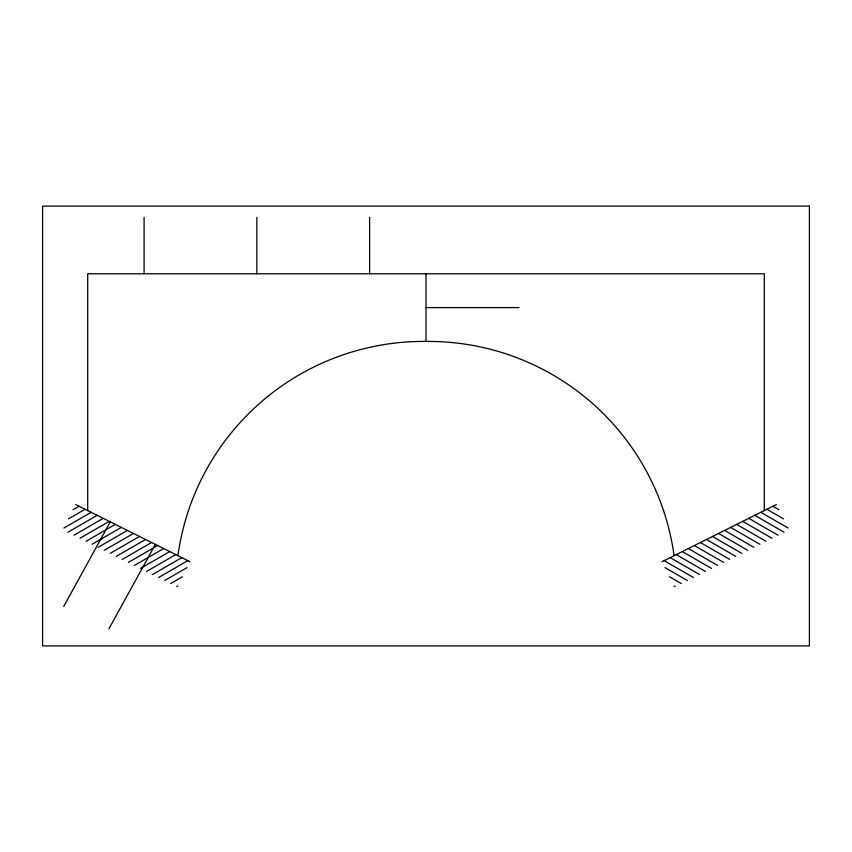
<?xml version="1.0" encoding="UTF-8"?>
<svg xmlns="http://www.w3.org/2000/svg" width="852" height="852" viewBox="0 0 852 852"><rect width="100%" height="100%" fill="white"/><g stroke="black" fill="none" stroke-linecap="round" stroke-linejoin="round"><path stroke-width="1.28" d="M63.74 606.422L110.259 521.85M108.854 628.978L155.362 544.407M73.048 509.72L79.055 506.248M68.479 518.868L85.104 509.272M63.9 528.027L91.143 512.297M67.936 532.202L97.192 515.311M73.975 535.226L103.23 518.335M80.024 538.251L109.28 521.36M86.063 541.276L115.318 524.385M92.101 544.29L121.357 527.399M98.15 547.314L127.406 530.423M104.189 550.339L133.444 533.448M110.238 553.353L139.494 536.462M116.277 556.377L145.532 539.486M122.315 559.402L151.581 542.511M128.364 562.416L157.62 545.525M134.403 565.44L163.659 548.55M140.452 568.465L169.708 551.574M146.491 571.49L175.746 554.599M152.54 574.504L181.795 557.613M158.578 577.528L187.834 560.637M164.617 580.553L187.035 567.613M170.666 583.567L182.456 576.761M176.705 586.591L177.876 585.92M662.015 561.713L776.364 504.544M426 307.593L519.028 307.593M75.636 504.544L189.985 561.713M772.945 506.248L778.952 509.72M766.896 509.272L783.52 518.868M760.857 512.297L788.1 528.027M754.808 515.311L784.064 532.202M748.77 518.335L778.025 535.226M742.72 521.36L771.976 538.251M736.682 524.385L765.937 541.276M730.643 527.399L759.899 544.29M724.594 530.423L753.85 547.314M718.556 533.448L747.811 550.339M712.506 536.462L741.762 553.353M706.468 539.486L735.723 556.377M700.419 542.511L729.685 559.402M694.38 545.525L723.636 562.416M688.341 548.55L717.597 565.44M682.292 551.574L711.548 568.465M676.254 554.599L705.509 571.49M670.204 557.613L699.46 574.504M664.166 560.637L693.422 577.528M664.965 567.613L687.383 580.553M669.544 576.761L681.334 583.567M674.124 585.92L675.295 586.591M764.297 510.572L764.297 273.769L87.703 273.769L87.703 510.572M426 273.769L426 341.428A247.932 247.932 0 0 1 674.081 555.674M369.619 217.388L369.619 273.769M256.857 217.388L256.857 273.769M144.084 217.388L144.084 273.769M177.919 555.674A247.932 247.932 0 0 1 426 341.428M809.4 206.109L42.6 206.109L42.6 645.891L809.4 645.891L809.4 206.109"/></g></svg>
